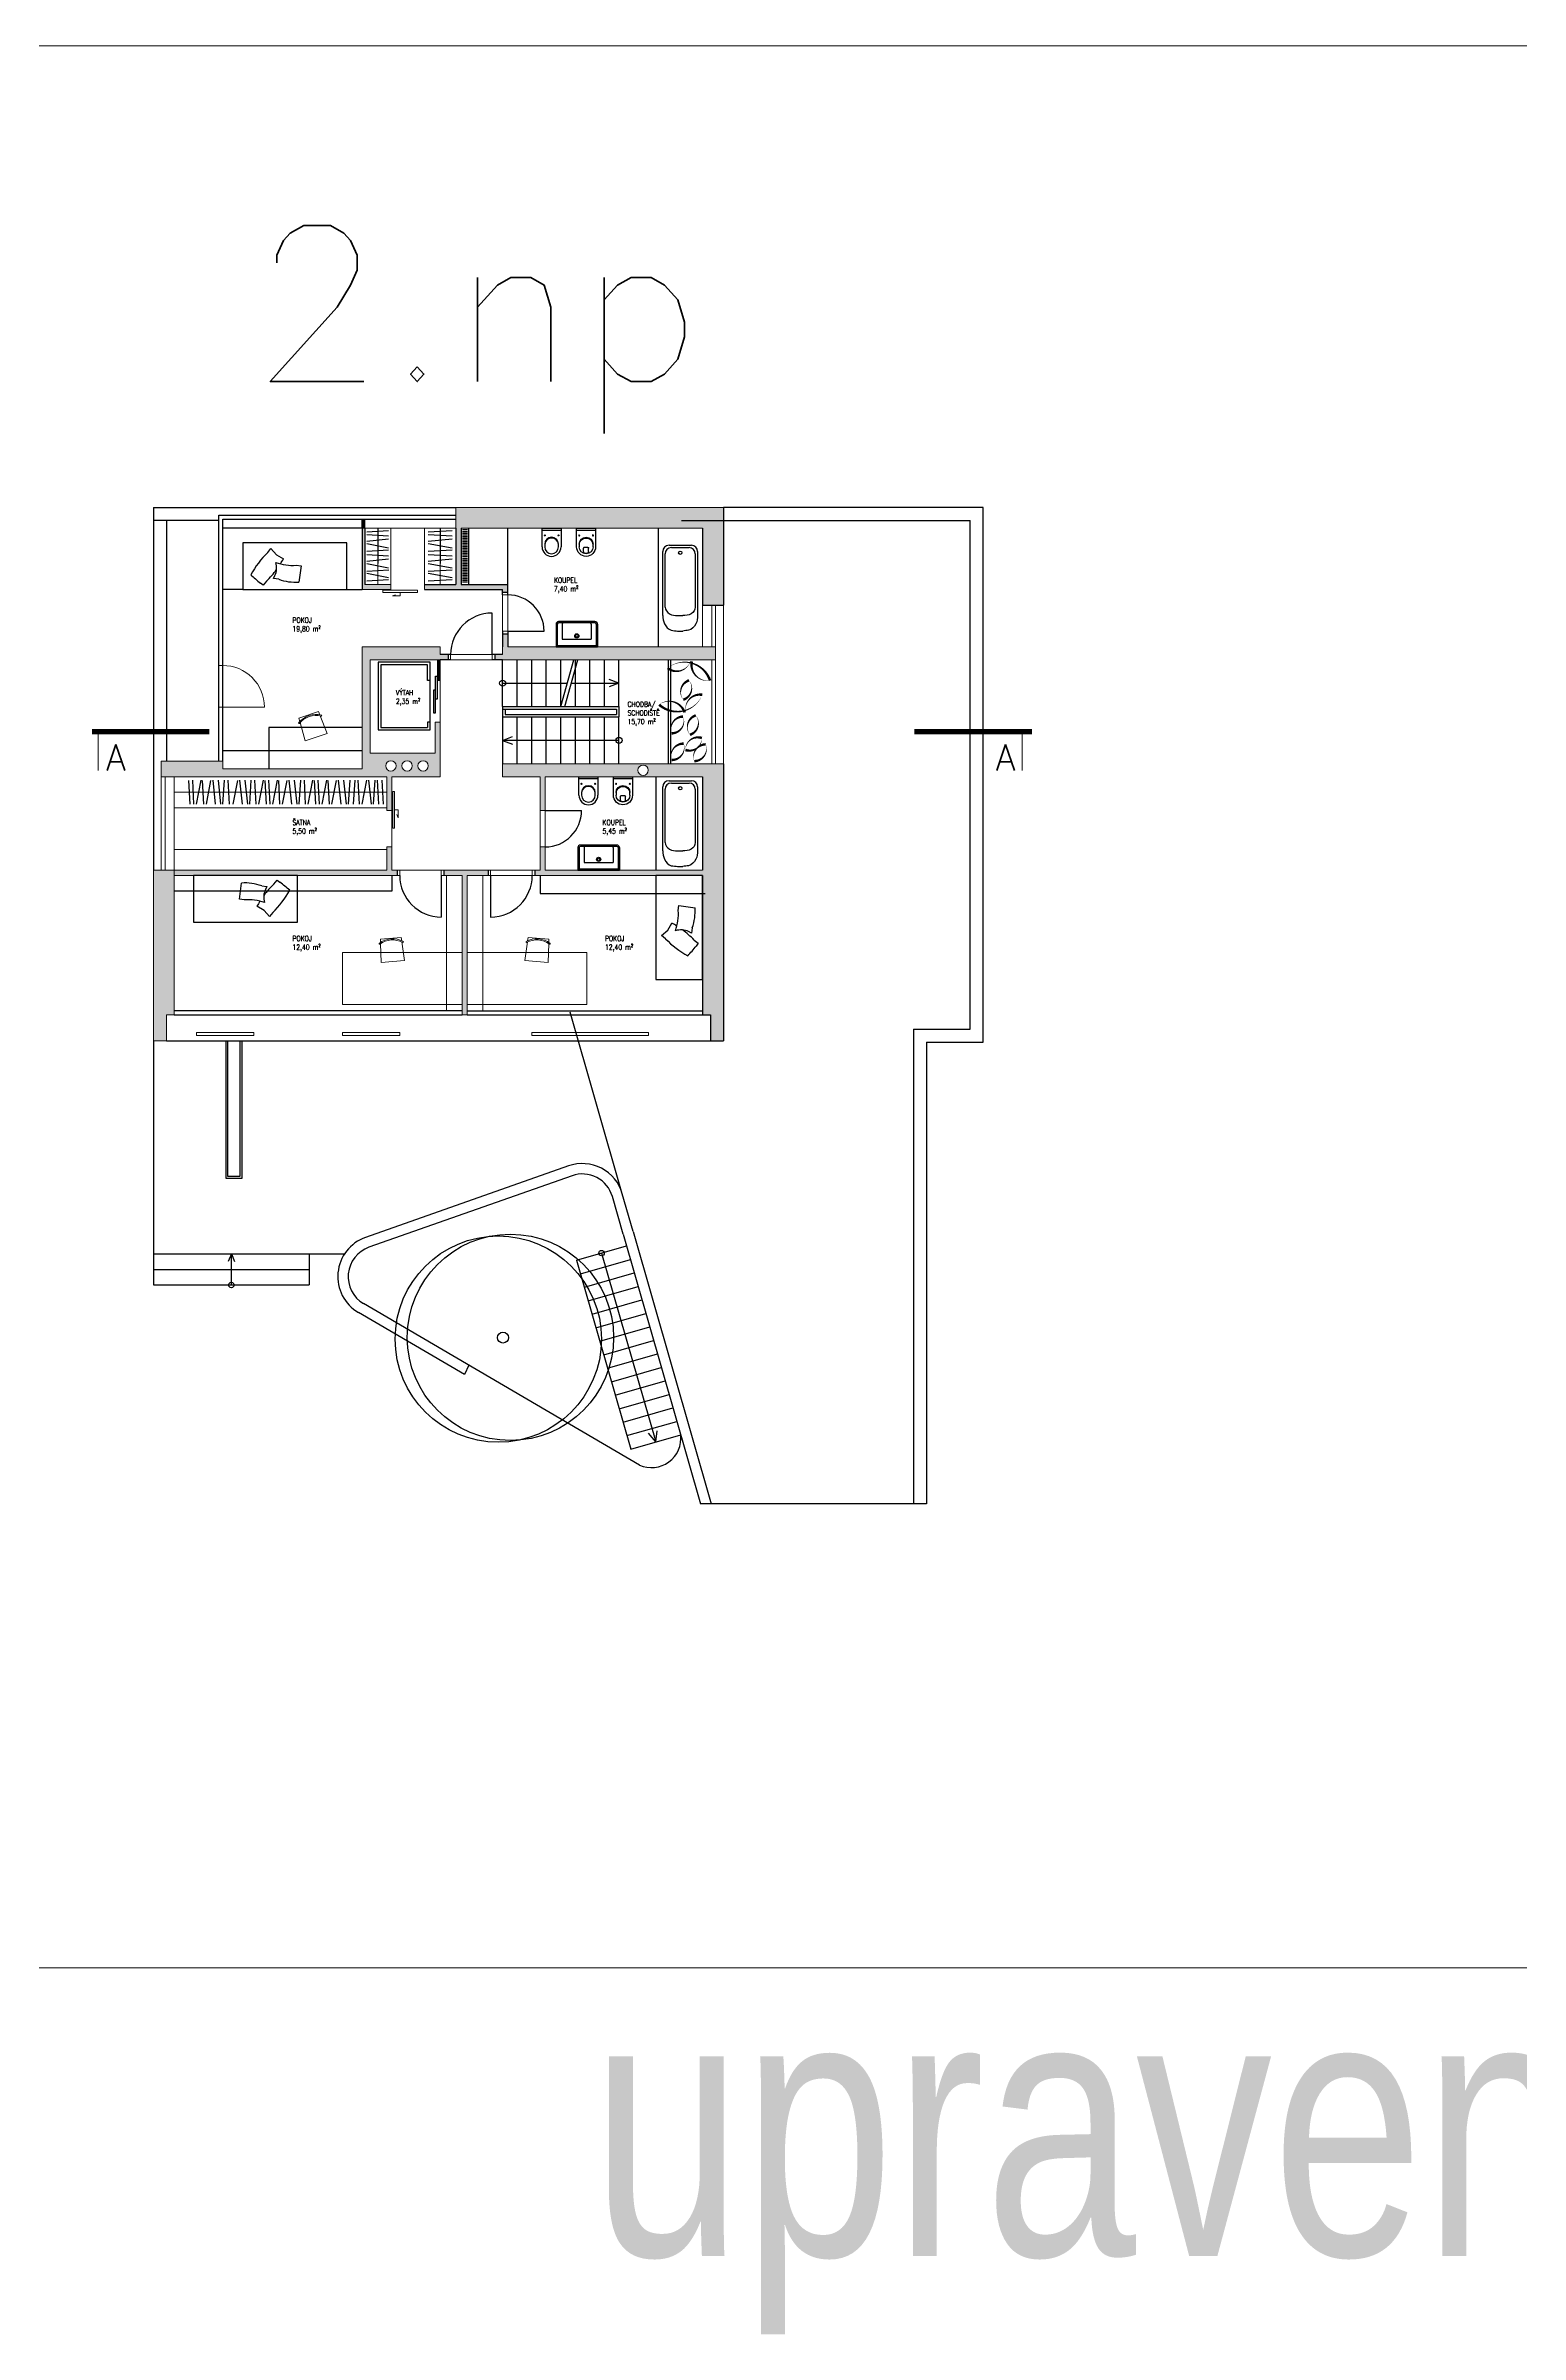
# Model space of a CAD drawing. Header units: metres. Extents: x -442 to 316, y -503 to 125.
# Drawn here: x 36.2 to 64.58, y -98.65 to -54.62 of the extents above; entities that cross this region are included whole.
import ezdxf

# ---------------------------------------------------------------- set-up
doc = ezdxf.new("R2010")
doc.units = ezdxf.units.M
doc.linetypes.add('ČÁRKOVANÁ', pattern=[19.05, 12.7, -6.35])
doc.layers.add('FLOATING-WINDOWS', color=2, linetype='Continuous', plot=False)
for name, color, linetype in [('nove zdivo akce', 3, 'Continuous'), ('PEN50', 7, 'Continuous'), ('popis', 6, 'Continuous'), ('SRAFA', 251, 'Continuous'), ('SRAFY', 3, 'Continuous'), ('stávající stromy', 86, 'Continuous'), ('zariz.predmety', 203, 'Continuous'), ('ZARIZOVAKY', 251, 'Continuous'), ('ZDIVO', 1, 'Continuous')]:
    doc.layers.add(name, color=color, linetype=linetype)
doc.layers.add('Standard', color=7, linetype='Continuous', lineweight=25)
doc.styles.add('ARIAL-CE', font='arial.ttf', dxfattribs={"width": 0.75})
doc.styles.add('ROMANS', font='romans.shx', dxfattribs={"width": 0.7})

# ---------------------------------------------------------------- blocks, each defined once
blk = doc.blocks.new('WC 540 Starck 3')
at = {"linetype": 'ByBlock'}
for p, q in [((80.568, 94.265), (80.637, 94.265)), ((80.657, 94.188), (80.657, 94.245)), ((81.017, 94.399), (80.66, 94.399)), ((80.66, 94.349), (80.713, 94.349)), ((80.982, 94.034), (80.982, 94.399)), ((81.017, 94.034), (81.017, 94.399)), ((80.568, 94.168), (80.637, 94.168)), ((80.713, 94.084), (80.66, 94.084)), ((80.66, 94.034), (81.017, 94.034))]:
    blk.add_line(p, q, dxfattribs=at)
for centre in [(80.88, 94.348), (80.88, 94.084)]:
    blk.add_circle(centre, 0.0102, dxfattribs=at)
for centre, radius, start, end in [((80.66, 94.216), 0.183, 90, 270), ((80.66, 94.216), 0.133, 90, 270), ((80.621, 94.216), 0.09, 165.9057, 194.0943), ((80.568, 94.23), 0.035, 90, 165.9057), ((80.637, 94.245), 0.02, 360, 90), ((80.713, 94.216), 0.133, 270, 90), ((80.697, 94.216), 0.133, 276.5328, 83.4672), ((80.568, 94.203), 0.035, 194.0943, 270), ((80.637, 94.188), 0.02, 270, 0)]:
    blk.add_arc(centre, radius, start, end, dxfattribs=at)
blk = doc.blocks.new('zidle450-p')
at = {"lineweight": 0}
for p, q in [((0.096, 0.228), (0.087, 0.233)), ((0.096, -0.228), (0.087, -0.233))]:
    blk.add_line(p, q, dxfattribs=at)
for points in [[(0.064, 0.204), (0, 0.2), (0, -0.2), (0.064, -0.204)], [(0.088, -0.205), (0.45, -0.225), (0.45, 0.225), (0.088, 0.205)]]:
    blk.add_lwpolyline(points, dxfattribs=at)
for centre, radius, start, end in [((0.45, 0), 0.436, 147.9324, 212.0676), ((0.45, 0), 0.416, 147.9482, 212.0518), ((0.085, 0.229), 0.005, 57.2679, 147.9324), ((0.093, 0.223), 0.005, 327.9482, 57.2679), ((0.085, -0.229), 0.005, 212.0676, 302.7321), ((0.093, -0.223), 0.005, 302.7321, 32.0518)]:
    blk.add_arc(centre, radius, start, end, dxfattribs=at)

msp = doc.modelspace()

# ---------------------------------------------------------------- hatches: boundary and pattern name
at = {"layer": 'SRAFA', "linetype": 'Continuous', "lineweight": 0}
for points in [[(42.344414, -63.729794), (42.294414, -63.729794), (42.294414, -63.904794), (42.344414, -63.904794)], [(44.094414, -63.504794), (44.094414, -63.904794), (44.094414, -64.98478), (43.494414, -64.98478), (43.494414, -65.08478), (44.994414, -65.08478), (44.994414, -65.134794), (45.094414, -65.134794), (45.094414, -64.98478), (44.194414, -64.98478), (44.194414, -63.904794), (48.844414, -63.904794), (48.844414, -65.384794), (49.244414, -65.384794), (49.244414, -63.504794), (46.134414, -63.504794)], [(42.844414, -64.98478), (42.344414, -64.98478), (42.344414, -63.904794), (42.294414, -63.904794), (42.294414, -65.08478), (42.844414, -65.08478)], [(44.994414, -65.934794), (44.994414, -66.184794), (44.994414, -66.334794), (44.844414, -66.334794), (44.844414, -66.434794), (44.994414, -66.434794), (49.094414, -66.434794), (49.094414, -66.184794), (47.944414, -66.184794), (45.094414, -66.184794), (45.094414, -65.934794)], [(43.744414, -66.834794), (43.794414, -66.834794), (43.794414, -66.434794), (43.744414, -66.434794)], [(42.964414, -70.584794), (42.964414, -70.484794), (42.864414, -70.484794), (42.864414, -70.034794), (42.764414, -70.034794), (42.764414, -70.484794), (38.674414, -70.484794), (38.674414, -70.584794)], [(44.314414, -70.584794), (44.714414, -70.584794), (44.714414, -70.484794), (43.864414, -70.484794), (43.864414, -70.584794), (44.214414, -70.584794), (44.214414, -73.064794), (44.214414, -73.264794), (44.314414, -73.264794), (44.314414, -73.064794)]]:
    msp.add_hatch(color=256, dxfattribs=at).paths.add_polyline_path(points)
at = {"layer": 'SRAFA', "linetype": 'Continuous', "lineweight": 0, "ltscale": 20}
h = msp.add_hatch(color=256, dxfattribs=at)
h.paths.add_polyline_path([(42.764414, -68.684794), (42.764414, -69.334794), (42.864414, -69.334794), (42.864414, -68.684794), (43.794414, -68.684794), (43.794414, -67.634794), (43.694414, -67.634794), (43.694414, -68.234794), (42.444414, -68.234794), (42.444414, -66.434794), (43.794414, -66.434794), (43.944414, -66.434794), (43.944414, -66.334794), (43.794414, -66.334794), (43.794414, -66.184794), (42.294414, -66.184794), (42.294414, -68.534794), (39.610433, -68.534743), (39.610384, -68.384743), (38.424414, -68.384794), (38.424414, -68.684794), (38.674414, -68.684794)])
h.paths.add_polyline_path([(42.746047, -68.476269, -1), (42.946047, -68.476269, -1)], flags=16)
h.paths.add_polyline_path([(43.055058, -68.476269, -1), (43.255058, -68.476269, -1)], flags=16)
h.paths.add_polyline_path([(43.363116, -68.476269, -1), (43.563116, -68.476269, -1)], flags=16)
at = {"layer": 'SRAFA', "linetype": 'Continuous', "lineweight": 0}
h = msp.add_hatch(color=256, dxfattribs=at)
h.paths.add_polyline_path([(44.994414, -68.434794), (44.994414, -68.684794), (45.714414, -68.684794), (45.714414, -69.334794), (45.814414, -69.334794), (45.814414, -68.684794), (48.844414, -68.684794), (48.844414, -70.484794), (45.814414, -70.484794), (45.814414, -70.034794), (45.714414, -70.034794), (45.714414, -70.484794), (45.614414, -70.484794), (45.614414, -70.584794), (48.844414, -70.584794), (48.844414, -72.584794), (48.844414, -73.264794), (48.994414, -73.264794), (48.994414, -73.764794), (49.244414, -73.764794), (49.244414, -68.434794)])
h.paths.add_polyline_path([(47.797933, -68.559794, -1), (47.597933, -68.559794, -1)], flags=16)
at = {"layer": 'SRAFA', "linetype": 'Continuous', "lineweight": 0, "ltscale": 20}
msp.add_hatch(color=256, dxfattribs=at).paths.add_polyline_path([(38.674414, -70.584794), (38.674414, -70.484794), (38.274414, -70.484794), (38.274414, -73.764794), (38.524414, -73.764794), (38.524414, -73.264794), (38.674414, -73.264794)])

# ---------------------------------------------------------------- linework, layer by layer
at = {"linetype": 'ByBlock'}
for p, q in [((45.754414, -64.262294), (45.754414, -63.904794)), ((45.754414, -63.904794), (46.119414, -63.904794)), ((45.754414, -63.939794), (46.119414, -63.939794)), ((45.804414, -64.209677), (45.804414, -64.262294)), ((46.069414, -64.262294), (46.069414, -64.209677)), ((46.119414, -63.904794), (46.119414, -64.262294)), ((46.463904, -69.042294), (46.463904, -68.684794)), ((46.463904, -68.684794), (46.828904, -68.684794)), ((46.828904, -68.684794), (46.828904, -69.042294)), ((46.463904, -68.719794), (46.828904, -68.719794)), ((46.513904, -68.989677), (46.513904, -69.042294)), ((46.778904, -69.042294), (46.778904, -68.989677))]:
    msp.add_line(p, q, dxfattribs=at)
for centre in [(45.804981, -64.04193), (46.068848, -64.04193), (46.514471, -68.82193), (46.778338, -68.82193)]:
    msp.add_circle(centre, 0.010191, dxfattribs=at)
for centre, radius, start, end in [((45.936914, -64.262294), 0.1825, 180, 0), ((45.936914, -64.209677), 0.1325, 0, 180), ((45.936914, -64.224851), 0.133366, 6.5328162, 173.4671838), ((45.936914, -64.262294), 0.1325, 180, 0), ((46.646404, -69.042294), 0.1825, 180, 0), ((46.646404, -68.989677), 0.1325, 0, 180), ((46.646404, -69.004851), 0.133366, 6.5328162, 173.4671838), ((46.646404, -69.042294), 0.1325, 180, 0)]:
    msp.add_arc(centre, radius, start, end, dxfattribs=at)
at = {"layer": 'FLOATING-WINDOWS', "linetype": 'Continuous', "lineweight": 0}
msp.add_lwpolyline([(-36.830295, -54.619624), (92.34374, -54.619624), (92.34374, -91.605521), (-36.830295, -91.605521)], close=True, dxfattribs=at)
at = {"layer": 'FLOATING-WINDOWS', "linetype": 'Continuous', "lineweight": 0, "flags": 128}
for points in [[(42.294414, -63.904794), (42.294414, -63.904794), (40.4944, -63.904929), (39.608897, -63.904995), (39.610433, -68.534743), (42.294414, -68.534794), (42.294414, -66.184794), (43.794414, -66.184794), (43.794414, -66.334794), (44.994414, -66.334794), (44.994414, -65.08478), (43.494414, -65.08478), (43.494414, -64.98478), (44.094414, -64.98478), (44.094414, -63.904794), (42.294414, -63.904794)], [(44.194414, -63.904794), (44.194414, -64.98478), (45.094414, -64.98478), (45.094414, -66.184794), (48.844414, -66.184794), (48.844414, -63.904794)], [(42.444414, -66.434794), (42.444414, -68.234794), (43.694414, -68.234794), (43.694414, -67.634794), (43.794414, -67.634794), (43.794414, -66.434794)], [(43.794414, -66.434794), (49.019414, -66.434794), (49.019414, -68.434794), (44.994414, -68.434794), (44.994414, -68.684794), (45.714414, -68.684794), (45.714414, -70.484794), (42.864414, -70.484794), (42.864414, -68.684794), (43.794414, -68.684794)], [(45.814414, -68.684794), (45.814414, -69.334794), (45.814414, -70.034794), (45.814414, -70.484794), (48.844414, -70.484794), (48.844414, -68.684794)], [(48.844414, -70.584794), (48.844414, -72.584794), (48.844414, -73.189794), (47.07625, -73.189794), (44.614414, -73.189794), (44.314414, -73.189794), (44.314414, -72.696131), (44.314414, -70.584794)]]:
    msp.add_lwpolyline(points, close=True, dxfattribs=at)
at = {"layer": 'nove zdivo akce', "linetype": 'Continuous'}
for p, q in [((38.274414, -63.504794), (44.094414, -63.504794)), ((38.274414, -63.504794), (38.274414, -63.754794)), ((38.274414, -63.754794), (38.274414, -70.484794)), ((39.533895, -63.754794), (38.274414, -63.754794)), ((38.524414, -63.754794), (38.524414, -68.384794)), ((39.533839, -63.654794), (44.094414, -63.654794)), ((39.534915, -68.384746), (39.533839, -63.654794)), ((39.608856, -63.729794), (42.294414, -63.729794)), ((39.609915, -68.384743), (39.608856, -63.729794)), ((42.344414, -63.729794), (44.094414, -63.729794)), ((42.294414, -63.904794), (39.608896, -63.904995)), ((44.994414, -65.134794), (45.094414, -65.134794)), ((44.794414, -66.334794), (44.794414, -65.534794)), ((44.994414, -65.934794), (45.094414, -65.934794)), ((45.094414, -65.884794), (45.794414, -65.884794)), ((42.602153, -66.481647), (42.602153, -67.784794)), ((43.602153, -66.481647), (42.602153, -66.481647)), ((43.602153, -67.784794), (43.602153, -66.481647)), ((43.944414, -66.334794), (43.944414, -66.434794)), ((44.844414, -66.334794), (44.844414, -66.434794)), ((44.994414, -67.334794), (44.994414, -66.434794)), ((45.274414, -67.334794), (45.274414, -66.434794)), ((45.554414, -67.334794), (45.554414, -66.434794)), ((45.834414, -67.334794), (45.834414, -66.434794)), ((46.114414, -67.334794), (46.114414, -66.434794)), ((46.114414, -67.334794), (46.363574, -66.434794)), ((46.192235, -67.334794), (46.441395, -66.434794)), ((46.394414, -67.334794), (46.394414, -66.434794)), ((46.674414, -67.334794), (46.674414, -66.434794)), ((46.674414, -67.334794), (46.674414, -66.434794)), ((46.954414, -67.334794), (46.954414, -66.434794)), ((46.954414, -67.334794), (46.954414, -66.434794)), ((47.234414, -67.334794), (47.234414, -66.434794)), ((47.234414, -67.334794), (47.234414, -66.434794)), ((48.184414, -68.434794), (48.184414, -66.434794)), ((48.234414, -68.434794), (48.234414, -66.434794)), ((42.652153, -66.531647), (42.652153, -67.734794)), ((43.552153, -66.531647), (42.652153, -66.531647)), ((43.552153, -66.834794), (43.552153, -66.531647)), ((43.602153, -66.834794), (43.552153, -66.834794)), ((44.994414, -66.884794), (46.238994, -66.884794)), ((46.316815, -66.884794), (47.234414, -66.884794)), ((47.234414, -66.884794), (47.04298, -66.813512)), ((47.234414, -66.884794), (47.04298, -66.956076)), ((44.994414, -67.334794), (47.234414, -67.334794)), ((44.994414, -67.334794), (44.994414, -67.534794)), ((47.234414, -67.334794), (47.234414, -67.534794)), ((42.602153, -67.784794), (43.602153, -67.784794)), ((42.652153, -67.734794), (43.552153, -67.734794)), ((43.602153, -67.634794), (43.552153, -67.634794)), ((43.552153, -67.634794), (43.552153, -67.734794)), ((44.994414, -67.384794), (47.184414, -67.384794)), ((44.994414, -67.534794), (47.234414, -67.534794)), ((44.994414, -67.534794), (44.994414, -68.434794)), ((45.044414, -67.384794), (45.044414, -67.484794)), ((45.044414, -67.484794), (47.184414, -67.484794)), ((45.274414, -68.434794), (45.274414, -67.534794)), ((45.554414, -68.434794), (45.554414, -67.534794)), ((45.834414, -68.434794), (45.834414, -67.534794)), ((46.114414, -68.434794), (46.114414, -67.534794)), ((46.394414, -68.434794), (46.394414, -67.534794)), ((46.674414, -68.434794), (46.674414, -67.534794)), ((46.674414, -68.434794), (46.674414, -67.534794)), ((46.954414, -68.434794), (46.954414, -67.534794)), ((46.954414, -68.434794), (46.954414, -67.534794)), ((47.184414, -67.384794), (47.184414, -67.484794)), ((47.234414, -68.434794), (47.234414, -67.534794)), ((47.234414, -68.434794), (47.234414, -67.534794)), ((44.994414, -67.984794), (45.185848, -67.913512)), ((47.234414, -67.984794), (44.994414, -67.984794)), ((44.994414, -67.984794), (45.185848, -68.056076)), ((45.814414, -69.334794), (46.514414, -69.334794)), ((42.964414, -70.484794), (42.964414, -70.584794)), ((43.814414, -70.584794), (43.814414, -71.384794)), ((43.864414, -70.484794), (43.864414, -70.584794)), ((44.714414, -70.484794), (44.714414, -70.584794)), ((44.764414, -70.584794), (44.764414, -71.384794)), ((45.614414, -70.484794), (45.614414, -70.584794)), ((44.214414, -73.189794), (38.674414, -73.189794)), ((38.674414, -73.264794), (44.214414, -73.264794)), ((44.314414, -73.189794), (48.844414, -73.189794)), ((44.314414, -73.264794), (48.844414, -73.264794)), ((38.524414, -73.764794), (48.994414, -73.764794))]:
    msp.add_line(p, q, dxfattribs=at)
for points in [[(43.73252, -67.192121), (43.705196, -67.192121), (43.705196, -66.746832), (43.73252, -66.746832)], [(43.696952, -67.46026), (43.669628, -67.46026), (43.669628, -67.01497), (43.696952, -67.01497)]]:
    msp.add_lwpolyline(points, close=True, dxfattribs=at)
for centre in [(44.994414, -66.884794), (47.234414, -67.984794)]:
    msp.add_circle(centre, 0.058597, dxfattribs=at)
for centre, radius, start, end in [((44.794414, -66.334794), 0.8, 90, 180), ((45.094414, -65.884794), 0.7, 0, 90), ((45.814414, -69.334794), 0.7, 270, 360), ((43.814414, -70.584794), 0.8, 180, 270), ((44.764414, -70.584794), 0.8, 270, 360)]:
    msp.add_arc(centre, radius, start, end, dxfattribs=at)
at = {"layer": 'PEN50'}
for p, q in [((45.094414, -64.98478), (45.094414, -63.904794)), ((46.022189, -65.749794), (46.022189, -66.184794)), ((46.047189, -65.749794), (46.047189, -66.159794)), ((46.772189, -65.699794), (46.072189, -65.699794)), ((46.772189, -65.724794), (46.072189, -65.724794)), ((46.142189, -65.749794), (46.142189, -66.034794)), ((46.142189, -66.034794), (46.702189, -66.034794)), ((46.702189, -65.749794), (46.702189, -66.034794)), ((46.797189, -65.749794), (46.797189, -66.159794)), ((46.822189, -65.749794), (46.822189, -66.184794)), ((46.022189, -66.159794), (46.822189, -66.159794)), ((46.022189, -66.184794), (46.822189, -66.184794)), ((47.192529, -69.999794), (46.492529, -69.999794)), ((46.442529, -70.049794), (46.442529, -70.484794)), ((46.467529, -70.049794), (46.467529, -70.459794)), ((47.192529, -70.024794), (46.492529, -70.024794)), ((46.562529, -70.049794), (46.562529, -70.334794)), ((46.562529, -70.334794), (47.122529, -70.334794)), ((47.122529, -70.049794), (47.122529, -70.334794)), ((47.217529, -70.049794), (47.217529, -70.459794)), ((47.242529, -70.049794), (47.242529, -70.484794)), ((46.442529, -70.459794), (47.242529, -70.459794)), ((46.442529, -70.484794), (47.242529, -70.484794))]:
    msp.add_line(p, q, dxfattribs=at)
for centre, radius in [((46.422189, -65.974794), 0.04), ((46.422189, -65.974794), 0.025), ((46.842529, -70.274794), 0.04), ((46.842529, -70.274794), 0.025)]:
    msp.add_circle(centre, radius, dxfattribs=at)
for centre, radius, start, end in [((46.072189, -65.749794), 0.05, 90, 180), ((46.072189, -65.749794), 0.025, 90, 180), ((46.167189, -65.749794), 0.025, 90, 180), ((46.677189, -65.749794), 0.025, 0, 90), ((46.772189, -65.749794), 0.05, 0, 90), ((46.772189, -65.749794), 0.025, 0, 90), ((46.492529, -70.049794), 0.05, 90, 180), ((47.192529, -70.049794), 0.05, 0, 90), ((46.492529, -70.049794), 0.025, 90, 180), ((46.587529, -70.049794), 0.025, 90, 180), ((47.097529, -70.049794), 0.025, 0, 90), ((47.192529, -70.049794), 0.025, 0, 90)]:
    msp.add_arc(centre, radius, start, end, dxfattribs=at)
at = {"layer": 'SRAFA', "linetype": 'Continuous', "lineweight": 0}
for p, q in [((42.844414, -63.904794), (42.844414, -64.98478)), ((43.494414, -63.904794), (43.494414, -64.98478)), ((42.590378, -64.58478), (42.590378, -64.98478)), ((43.794414, -64.58478), (43.794414, -64.98478)), ((43.023426, -65.137415), (43.023426, -65.204262)), ((42.874814, -65.204262), (42.931832, -65.186322)), ((43.023426, -65.204262), (42.874814, -65.204262)), ((42.764414, -68.984794), (38.674414, -68.984794)), ((38.674414, -69.284794), (42.764414, -69.284794)), ((42.915745, -69.322628), (42.983799, -69.322628)), ((42.983799, -69.476934), (42.961371, -69.411814)), ((42.983799, -69.322628), (42.983799, -69.476934)), ((38.674414, -70.084794), (42.764414, -70.084794)), ((43.914414, -70.584794), (43.914414, -73.189794)), ((44.614414, -70.584794), (44.614414, -73.189794)), ((41.914414, -72.064794), (44.214414, -72.064794)), ((41.914414, -73.064794), (41.914414, -72.064794)), ((46.614414, -72.064794), (44.314414, -72.064794)), ((46.614414, -73.064794), (46.614414, -72.064794)), ((44.214414, -73.064794), (41.914414, -73.064794)), ((44.314414, -73.064794), (46.614414, -73.064794))]:
    msp.add_line(p, q, dxfattribs=at)
at = {"layer": 'SRAFA', "linetype": 'Continuous'}
for p, q in [((44.320521, -63.937154), (44.220521, -63.937154)), ((44.320521, -63.969633), (44.220521, -63.969633)), ((44.320521, -64.002112), (44.220521, -64.002112)), ((44.320521, -64.034591), (44.220521, -64.034591)), ((44.320521, -64.067069), (44.220521, -64.067069)), ((44.320521, -64.099548), (44.220521, -64.099548)), ((44.320521, -64.132027), (44.220521, -64.132027)), ((44.320521, -64.164506), (44.220521, -64.164506)), ((44.320521, -64.196984), (44.220521, -64.196984)), ((44.320521, -64.229463), (44.220521, -64.229463)), ((44.320521, -64.261942), (44.220521, -64.261942)), ((44.344414, -64.98478), (44.344414, -63.904794)), ((44.320521, -64.294421), (44.220521, -64.294421)), ((44.320521, -64.326899), (44.220521, -64.326899)), ((44.320521, -64.359378), (44.220521, -64.359378)), ((44.320521, -64.391857), (44.220521, -64.391857)), ((44.320521, -64.424336), (44.220521, -64.424336)), ((44.320521, -64.456815), (44.220521, -64.456815)), ((44.320521, -64.489293), (44.220521, -64.489293)), ((44.320521, -64.521772), (44.220521, -64.521772)), ((44.320521, -64.554251), (44.220521, -64.554251)), ((44.320521, -64.58673), (44.220521, -64.58673)), ((44.320521, -64.619208), (44.220521, -64.619208)), ((44.320521, -64.651687), (44.220521, -64.651687)), ((44.320521, -64.684166), (44.220521, -64.684166)), ((44.320521, -64.716645), (44.220521, -64.716645)), ((44.320521, -64.749123), (44.220521, -64.749123)), ((44.320521, -64.781602), (44.220521, -64.781602)), ((44.320521, -64.814081), (44.220521, -64.814081)), ((44.320521, -64.84656), (44.220521, -64.84656)), ((44.320521, -64.879039), (44.220521, -64.879039)), ((44.320521, -64.911517), (44.220521, -64.911517)), ((44.320521, -64.943996), (44.220521, -64.943996))]:
    msp.add_line(p, q, dxfattribs=at)
at = {"layer": 'SRAFA', "linetype": 'Continuous', "lineweight": 0}
for points in [[(42.692279, -65.137415), (43.354574, -65.137415), (43.354574, -65.097577), (42.692279, -65.097577)], [(42.880137, -68.969943), (42.915745, -68.969943), (42.915745, -69.675312), (42.880137, -69.675312)]]:
    msp.add_lwpolyline(points, close=True, dxfattribs=at)
at = {"layer": 'SRAFY', "linetype": 'Continuous', "lineweight": 0}
for p, q in [((42.344414, -63.904794), (44.094414, -63.904794)), ((48.844414, -65.384794), (48.844414, -66.184794)), ((49.019414, -65.384794), (49.019414, -66.184794)), ((49.094414, -65.384794), (49.094414, -66.184794)), ((49.244414, -65.384794), (49.244414, -68.434794)), ((49.019414, -66.434794), (49.019414, -68.434794)), ((49.094414, -66.434794), (49.094414, -68.434794)), ((39.534405, -66.544119), (39.609405, -66.544119)), ((39.534405, -67.344119), (40.409587, -67.344119)), ((38.424414, -68.684794), (38.424414, -70.484794)), ((38.499414, -68.684794), (38.499414, -70.484794)), ((38.674414, -68.684794), (38.674414, -70.484794)), ((38.674414, -70.484794), (38.674414, -70.584794))]:
    msp.add_line(p, q, dxfattribs=at)
at = {"layer": 'SRAFY', "color": 252, "linetype": 'Continuous', "lineweight": 0}
for points in [[(39.103629, -73.664794), (40.203629, -73.664794), (40.203629, -73.608342), (39.103629, -73.608342)], [(41.915808, -73.664794), (43.015808, -73.664794), (43.015808, -73.608342), (41.915808, -73.608342)], [(45.554598, -73.664794), (47.804598, -73.664794), (47.804598, -73.608342), (45.554598, -73.608342)]]:
    msp.add_lwpolyline(points, close=True, dxfattribs=at)
at = {"layer": 'SRAFY', "linetype": 'Continuous', "lineweight": 0}
msp.add_arc((39.609587, -67.344119), 0.8, 0, 90.013035, dxfattribs=at)
at = {"layer": 'Standard', "color": 7, "linetype": 'ByBlock'}
for p, q in [((48.434383, -63.754794), (53.994414, -63.755499)), ((54.244414, -63.50553), (49.244414, -63.504794)), ((53.994414, -73.539794), (53.994414, -63.755499)), ((54.244414, -73.789794), (54.244414, -63.50553)), ((54.244414, -71.534794), (54.244414, -65.234794)), ((54.244414, -71.664794), (54.244414, -71.534794)), ((47.298776, -76.708443), (46.296426, -73.214794)), ((38.274414, -73.764794), (38.274414, -77.864794)), ((52.904414, -73.539794), (52.904414, -82.679256)), ((52.904414, -73.539794), (53.994414, -73.539794)), ((53.154414, -73.789794), (53.154414, -82.679256)), ((53.154414, -73.789794), (54.244414, -73.789794)), ((46.26411, -76.174445), (42.356221, -77.550356)), ((46.33053, -76.363094), (42.422641, -77.739004)), ((46.33053, -76.363094), (42.422641, -77.739004)), ((47.314498, -77.488455), (47.106532, -76.763599)), ((47.506742, -77.433299), (47.298776, -76.708443)), ((47.314498, -77.488455), (48.802996, -82.679256)), ((47.506749, -77.433326), (49.011056, -82.679256)), ((38.274414, -77.864794), (41.953874, -77.864794)), ((38.274414, -77.864794), (38.274414, -78.464794)), ((39.774414, -77.864794), (39.714053, -78.013553)), ((39.774414, -78.464794), (39.774414, -77.864794)), ((39.774414, -77.864794), (39.834776, -78.013553)), ((41.274414, -77.864794), (41.274414, -78.464794)), ((46.419058, -77.990274), (47.379402, -77.714794)), ((46.899229, -77.852531), (47.941508, -81.485997)), ((38.274414, -78.164794), (41.274414, -78.164794)), ((46.419058, -77.990274), (47.461336, -81.623737)), ((46.493507, -78.249807), (47.45385, -77.974327)), ((46.567955, -78.50934), (47.528299, -78.23386)), ((38.274414, -78.464794), (41.274414, -78.464794)), ((47.629628, -81.929516), (42.318942, -78.822845)), ((46.642403, -78.768873), (47.602747, -78.493393)), ((46.716852, -79.028406), (47.677195, -78.752926)), ((44.258002, -80.188873), (42.217955, -78.995477)), ((46.7913, -79.287939), (47.751644, -79.012459)), ((46.865749, -79.547472), (47.826092, -79.271993)), ((46.940197, -79.807005), (47.900541, -79.531526)), ((44.346131, -80.00872), (44.258245, -80.188375)), ((47.014646, -80.066538), (47.974989, -79.791059)), ((47.089094, -80.326071), (48.049438, -80.050592)), ((47.163542, -80.585605), (48.123886, -80.310125)), ((47.237991, -80.845138), (48.198334, -80.569658)), ((47.312439, -81.104671), (48.272783, -80.829191)), ((47.386888, -81.364204), (48.347231, -81.088724)), ((47.461336, -81.623737), (48.42168, -81.348257)), ((47.941508, -81.485997), (47.802268, -81.319271)), ((47.941508, -81.485997), (47.971195, -81.270814)), ((53.154414, -82.679256), (48.802996, -82.679256))]:
    msp.add_line(p, q, dxfattribs=at)
at = {"layer": 'Standard', "linetype": 'ByBlock'}
for p, q in [((47.994414, -66.184794), (47.994414, -63.904794)), ((48.19814, -64.231296), (48.62814, -64.231296)), ((48.24314, -64.276296), (48.58314, -64.276296)), ((48.07814, -65.581295), (48.07814, -64.351296)), ((48.12314, -65.421296), (48.12314, -64.396296)), ((48.70314, -64.396296), (48.70314, -65.421296)), ((48.74814, -64.351296), (48.74814, -65.581295)), ((48.36314, -65.581295), (48.46314, -65.581295)), ((48.36314, -65.881296), (48.46314, -65.881296)), ((47.944414, -68.684794), (47.944414, -70.484794)), ((48.07814, -70.111156), (48.07814, -68.881157)), ((48.12314, -69.951157), (48.12314, -68.926157)), ((48.19814, -68.761157), (48.62814, -68.761157)), ((48.24314, -68.806157), (48.58314, -68.806157)), ((48.70314, -68.926157), (48.70314, -69.951157)), ((48.74814, -68.881157), (48.74814, -70.111156)), ((48.36314, -70.111156), (48.46314, -70.111156)), ((48.36314, -70.411157), (48.46314, -70.411157))]:
    msp.add_line(p, q, dxfattribs=at)
at = {"layer": 'Standard', "color": 7, "linetype": 'ByBlock'}
for points in [[(39.974414, -73.764794), (39.974414, -76.414794), (39.674414, -76.414794), (39.674414, -73.764794)], [(39.939414, -73.764794), (39.939414, -76.379794), (39.709414, -76.379794), (39.709414, -73.764794)]]:
    msp.add_lwpolyline(points, dxfattribs=at)
at = {"layer": 'Standard', "linetype": 'ByBlock'}
for centre in [(48.41314, -64.376296), (48.41314, -68.906157)]:
    msp.add_circle(centre, 0.032, dxfattribs=at)
at = {"layer": 'Standard', "color": 7, "linetype": 'ByBlock'}
for centre in [(46.899229, -77.852531), (39.774414, -78.464794)]:
    msp.add_circle(centre, 0.052275, dxfattribs=at)
at = {"layer": 'Standard', "linetype": 'ByBlock'}
for centre, start, end in [((48.19814, -64.351296), 90, 180), ((48.24314, -64.396296), 90, 180), ((48.58314, -64.396296), 0, 90), ((48.62814, -64.351296), 0, 90), ((48.19814, -68.881157), 90, 180), ((48.24314, -68.926157), 90, 180), ((48.58314, -68.926157), 0, 90), ((48.62814, -68.881157), 0, 90)]:
    msp.add_arc(centre, 0.12, start, end, dxfattribs=at)
at = {"layer": 'Standard', "color": 7, "linetype": 'ByBlock'}
for centre, radius, start, end in [((46.529792, -76.92904), 0.8, 16.0058142, 109.3964151), ((46.529792, -76.92904), 0.6, 16.0058142, 109.3964151), ((46.529792, -76.92904), 0.6, 16.0058142, 109.3964151), ((42.621902, -78.30495), 0.8, 109.3964151, 239.67301), ((42.621902, -78.30495), 0.6, 109.3964151, 239.67301), ((47.860954, -81.414458), 0.56462, 245.8138997, 6.7333461)]:
    msp.add_arc(centre, radius, start, end, dxfattribs=at)
at = {"layer": 'Standard', "linetype": 'ByBlock'}
for points, start_tangent, end_tangent in [([(48.07814, -65.581295), (48.109968, -65.742997), (48.24155, -65.866634), (48.36314, -65.881296)], (0.013941622, -0.999902811), (0.983820112, -0.179159112)), ([(48.12314, -65.421296), (48.20509, -65.550978), (48.36314, -65.581295)], (0.024992191, -0.999687646), (1, 0)), ([(48.70314, -65.421296), (48.621189, -65.550978), (48.46314, -65.581295)], (-0.024992191, -0.999687646), (-1, 0)), ([(48.74814, -65.581295), (48.716311, -65.742997), (48.574729, -65.866634), (48.46314, -65.881296)], (-0.013941622, -0.999902811), (-0.963516492, -0.267648969)), ([(48.12314, -69.951157), (48.20509, -70.08084), (48.36314, -70.111156)], (0.024992191, -0.999687646), (1, 0)), ([(48.70314, -69.951157), (48.621189, -70.08084), (48.46314, -70.111156)], (-0.024992191, -0.999687646), (-1, 0)), ([(48.07814, -70.111156), (48.109968, -70.272858), (48.24155, -70.396496), (48.36314, -70.411157)], (0.013941622, -0.999902811), (0.983820112, -0.179159112)), ([(48.74814, -70.111156), (48.716311, -70.272858), (48.574729, -70.396496), (48.46314, -70.411157)], (-0.013941622, -0.999902811), (-0.963516492, -0.267648969))]:
    msp.add_spline(points, degree=3, dxfattribs=dict(at, start_tangent=start_tangent, end_tangent=end_tangent))
at = {"layer": 'stávající stromy', "linetype": 'Continuous'}
for centre, radius in [((45.144806, -79.472798), 1.985167), ((44.911399, -79.506157), 1.985167), ((45.001964, -79.477168), 0.105953)]:
    msp.add_circle(centre, radius, dxfattribs=at)
at = {"layer": 'zariz.predmety', "color": 253, "linetype": 'Continuous', "ltscale": 0.001}
for points in [[(48.987816, -66.835096, 0, 0, -0.520567051), (48.987816, -66.835096, 0, 0.05, -0.520567051), (48.635361, -66.465336, 0, 0.05, -0.520567051), (48.604602, -66.472929, 0, 0.05, -0.520567051), (48.170873, -66.593038, 0, 0.05, -0.520567051), (48.987816, -66.835096, 0.05, 0.05, 0)], [(48.472252, -67.203469, 0, 0, -0.520567051), (48.472252, -67.203469, 0, 0.05, -0.520567051), (48.582701, -66.830496, 0, 0.05, -0.520567051), (48.472252, -67.203469, 0.05, 0.05, 0)], [(48.007582, -67.298223, 0, 0, -0.520567051), (48.007582, -67.298223, 0, 0.05, -0.520567051), (48.495944, -67.448054, 0, 0.05, -0.520567051), (48.519046, -67.426374, 0, 0.05, -0.520567051), (48.838418, -67.109279, 0, 0.05, -0.520567051), (48.007582, -67.298223, 0.05, 0.05, 0)], [(48.251071, -67.849657, 0, 0, -0.520567051), (48.251071, -67.849657, 0, 0.05, -0.520567051), (48.468322, -67.526997, 0, 0.05, -0.520567051), (48.251071, -67.849657, 0.05, 0.05, 0)], [(48.601401, -67.877434, 0, 0, -0.520567051), (48.601401, -67.877434, 0, 0.05, -0.520567051), (48.711851, -67.504461, 0, 0.05, -0.520567051), (48.601401, -67.877434, 0.05, 0.05, 0)], [(48.248324, -68.361891, 0, 0, -0.520567051), (48.248324, -68.361891, 0, 0.05, -0.520567051), (48.478269, -68.04815, 0, 0.05, -0.520567051), (48.248324, -68.361891, 0.05, 0.05, 0)], [(48.515011, -68.170213, 0, 0, -0.520567051), (48.515011, -68.170213, 0, 0.05, -0.520567051), (48.828485, -67.939904, 0, 0.05, -0.520567051), (48.515011, -68.170213, 0.05, 0.05, 0)], [(48.685123, -68.385059, 0, 0, -0.520567051), (48.685123, -68.385059, 0, 0.05, -0.520567051), (48.902374, -68.062399, 0, 0.05, -0.520567051), (48.685123, -68.385059, 0.05, 0.05, 0)]]:
    msp.add_lwpolyline(points, format="xyseb", close=True, dxfattribs=at)
at = {"layer": 'ZARIZOVAKY', "linetype": 'Continuous'}
for p, q in [((42.800273, -63.956242), (42.379013, -63.981159)), ((42.800273, -64.058226), (42.379209, -64.027798)), ((42.379209, -64.15214), (42.800273, -64.104339)), ((42.379935, -64.195348), (42.800821, -64.28298)), ((42.590378, -63.904794), (42.590378, -64.58478)), ((44.022962, -63.956242), (43.562766, -63.981159)), ((44.022962, -64.058226), (43.562962, -64.027798)), ((43.562962, -64.15214), (44.022962, -64.104339)), ((43.563688, -64.195348), (44.02351, -64.28298)), ((43.794414, -63.904794), (43.794414, -64.58478)), ((42.800999, -64.326981), (42.379739, -64.351897)), ((42.800999, -64.443247), (42.379935, -64.412819)), ((42.379935, -64.537161), (42.800999, -64.48936)), ((42.801725, -64.709107), (42.380465, -64.734023)), ((42.380661, -64.57945), (42.801547, -64.667082)), ((44.023688, -64.326981), (43.563492, -64.351897)), ((44.023688, -64.443247), (43.563688, -64.412819)), ((43.563688, -64.537161), (44.023688, -64.48936)), ((44.024414, -64.709107), (43.564218, -64.734023)), ((43.564414, -64.57945), (44.024236, -64.667082)), ((39.996496, -65.08478), (39.60969, -65.084739)), ((40.387246, -64.996652), (40.334167, -64.958568)), ((40.450839, -64.919038), (40.387246, -64.996652)), ((40.585793, -64.870436), (40.611966, -64.815436)), ((40.685175, -64.884269), (40.585793, -64.870436)), ((41.996496, -65.08478), (42.294414, -65.08478)), ((42.800999, -64.898273), (42.379739, -64.92319)), ((42.379935, -64.766641), (42.800821, -64.854273)), ((44.023688, -64.898273), (43.563492, -64.92319)), ((43.563688, -64.766641), (44.02351, -64.854273)), ((42.294414, -67.734794), (40.494414, -67.734794)), ((40.494414, -67.734794), (40.494414, -68.534794)), ((42.294414, -68.184794), (39.610415, -68.184552)), ((38.983662, -69.214794), (38.958745, -68.754598)), ((39.055045, -69.214068), (39.030128, -68.753872)), ((39.186677, -68.754068), (39.099045, -69.21389)), ((39.244211, -69.214794), (39.219295, -68.754598)), ((39.373868, -68.754794), (39.286236, -69.214616)), ((39.416157, -68.754068), (39.463958, -69.214068)), ((39.518015, -68.753342), (39.565816, -69.213342)), ((39.611929, -69.213342), (39.642357, -68.753342)), ((39.737651, -69.214068), (39.712734, -68.753872)), ((39.889853, -68.754794), (39.802221, -69.214616)), ((39.932142, -68.754068), (39.979943, -69.214068)), ((40.034, -68.753342), (40.081801, -69.213342)), ((40.127914, -69.213342), (40.158342, -68.753342)), ((40.253636, -69.214068), (40.228719, -68.753872)), ((40.385268, -68.754068), (40.297636, -69.21389)), ((40.449573, -69.214794), (40.424656, -68.754598)), ((40.520956, -69.214068), (40.496039, -68.753872)), ((40.652588, -68.754068), (40.564956, -69.21389)), ((40.710122, -69.214794), (40.685205, -68.754598)), ((40.839779, -68.754794), (40.752147, -69.214616)), ((40.882068, -68.754068), (40.929869, -69.214068)), ((40.983926, -68.753342), (41.031726, -69.213342)), ((41.07784, -69.213342), (41.108267, -68.753342)), ((41.203561, -69.214068), (41.178645, -68.753872)), ((41.335194, -68.754068), (41.247562, -69.21389)), ((41.399498, -69.214794), (41.374582, -68.754598)), ((41.470881, -69.214068), (41.445964, -68.753872)), ((41.602514, -68.754068), (41.514882, -69.21389)), ((41.660048, -69.214794), (41.635131, -68.754598)), ((41.789704, -68.754794), (41.702073, -69.214616)), ((41.831993, -68.754068), (41.879794, -69.214068)), ((41.933851, -68.753342), (41.981652, -69.213342)), ((42.027765, -69.213342), (42.058193, -68.753342)), ((42.125908, -69.214068), (42.156335, -68.754068)), ((42.241385, -69.214068), (42.216468, -68.753872)), ((42.373017, -68.754068), (42.285385, -69.21389)), ((42.416225, -68.753342), (42.464026, -69.213342)), ((42.510139, -69.213342), (42.540567, -68.753342)), ((42.612123, -69.213342), (42.587207, -68.753146)), ((42.700935, -69.214068), (42.676018, -68.753872)), ((42.864414, -70.884794), (38.674414, -70.884794)), ((40.357894, -70.785305), (40.457276, -70.799138)), ((40.457276, -70.799138), (40.431103, -70.854138)), ((40.592229, -70.750536), (40.655823, -70.672922)), ((40.655823, -70.672922), (40.708901, -70.711006)), ((42.864414, -70.584794), (42.864414, -70.884794)), ((45.714414, -70.584794), (45.714414, -70.934794)), ((45.714414, -70.934794), (48.894414, -70.934794)), ((48.63007, -71.692096), (48.57507, -71.665924)), ((48.643903, -71.592715), (48.63007, -71.692096)), ((48.678672, -71.82705), (48.756286, -71.890643)), ((48.756286, -71.890643), (48.718202, -71.943722))]:
    msp.add_line(p, q, dxfattribs=at)
for points in [[(39.996496, -64.18478), (39.996496, -65.08478), (41.996496, -65.08478), (41.996496, -64.18478)], [(41.046573, -71.484794), (41.046573, -70.584794), (39.046573, -70.584794), (39.046573, -71.484794)], [(47.944414, -72.584794), (48.844414, -72.584794), (48.844414, -70.584794), (47.944414, -70.584794)]]:
    msp.add_lwpolyline(points, close=True, dxfattribs=at)
for points in [[(40.473483, -64.370316), (40.534691, -64.295614), (40.640625, -64.412219), (40.775785, -64.493155)], [(41.019583, -64.616124), (41.115236, -64.629438), (41.072266, -64.938149)], [(40.023485, -71.053451), (39.927833, -71.040137), (39.970802, -70.731426)], [(40.569585, -71.299259), (40.508378, -71.37396), (40.402444, -71.257355), (40.267284, -71.176419)], [(48.375757, -71.258306), (48.389071, -71.162653), (48.697782, -71.205623)], [(48.12995, -71.804406), (48.055248, -71.743199), (48.171853, -71.637265), (48.252789, -71.502105)]]:
    msp.add_lwpolyline(points, dxfattribs=at)
for centre, radius, start, end in [((41.811191, -65.730824), 1.907995, 134.5158502, 150.7697566), ((39.252609, -63.667891), 1.732376, 313.7623667, 323.4240434), ((40.300949, -64.667434), 0.344436, 334.5517112, 17.8727188), ((40.958049, -63.627107), 0.990929, 250.5915221, 273.5602125), ((39.252609, -63.667891), 1.732376, 327.8803916, 331.5509577), ((43.350993, -61.210853), 4.811092, 228.2304743, 231.1667283), ((41.003641, -64.013732), 0.926961, 249.9060932, 274.2456414), ((40.039428, -71.655843), 0.926961, 69.9060932, 94.2456414), ((40.74212, -71.002141), 0.344436, 154.5517112, 197.8727188), ((41.79046, -72.001683), 1.732376, 133.7623667, 143.4240434), ((39.231878, -69.93875), 1.907995, 314.5158502, 330.7697566), ((37.692076, -74.458722), 4.811092, 48.2304743, 51.1667283), ((40.08502, -72.042468), 0.990929, 70.5915221, 93.5602125), ((41.79046, -72.001683), 1.732376, 147.8803916, 151.5509577), ((47.386741, -71.31984), 0.990929, 340.5915221, 3.5602125), ((47.773366, -71.274249), 0.926961, 339.9060932, 4.2456414), ((47.427525, -73.025281), 1.732376, 57.8803916, 61.5509577), ((48.427067, -71.97694), 0.344436, 64.5517112, 107.8727188), ((47.427525, -73.025281), 1.732376, 43.7623667, 53.4240434), ((49.490458, -70.466698), 1.907995, 224.5158502, 240.7697566), ((44.970486, -68.926897), 4.811092, 318.2304743, 321.1667283)]:
    msp.add_arc(centre, radius, start, end, dxfattribs=at)
at = {"layer": 'ZDIVO', "linetype": 'Continuous'}
for p, q in [((42.294414, -63.904794), (42.294414, -63.729794)), ((42.294414, -63.729794), (42.344414, -63.729794)), ((42.344414, -63.904794), (42.344414, -63.729794)), ((49.244414, -63.504794), (49.244414, -65.384794)), ((42.294414, -63.904794), (42.294414, -65.08478)), ((42.344414, -63.904794), (42.344414, -64.98478)), ((44.094414, -63.904794), (44.094414, -64.98478)), ((44.194414, -63.904794), (44.194414, -64.98478)), ((48.844414, -63.904794), (48.844414, -65.384794)), ((43.494414, -64.98478), (44.094414, -64.98478)), ((43.494414, -65.08478), (44.994414, -65.08478)), ((44.194414, -64.98478), (45.094414, -64.98478)), ((44.994414, -65.184794), (44.994414, -65.08478)), ((45.094414, -65.184794), (45.094414, -64.98478)), ((48.844414, -65.384794), (49.244414, -65.384794)), ((44.994414, -65.884794), (44.994414, -66.184794)), ((45.094414, -65.884794), (45.094414, -66.184794)), ((43.994414, -66.334794), (43.794414, -66.334794)), ((43.994414, -66.434794), (43.794414, -66.434794)), ((44.994428, -66.334794), (44.794414, -66.334794)), ((44.994414, -66.434794), (44.794414, -66.434794)), ((48.844414, -68.684794), (48.844414, -70.484794)), ((49.244414, -68.434794), (49.244414, -73.764794)), ((48.844414, -70.584794), (48.844414, -73.264794)), ((48.844414, -73.264794), (48.994414, -73.264794)), ((48.994414, -73.264794), (48.994414, -73.764794)), ((48.994414, -73.764794), (49.244414, -73.764794))]:
    msp.add_line(p, q, dxfattribs=at)
at = {"layer": 'ZDIVO', "linetype": 'Continuous', "lineweight": 0}
for p, q in [((44.094414, -63.504794), (46.134414, -63.504794)), ((44.094414, -63.904794), (44.094414, -63.504794)), ((46.134414, -63.504794), (49.244414, -63.504794)), ((44.194414, -63.904794), (46.134414, -63.904794)), ((46.134414, -63.904794), (48.844414, -63.904794)), ((42.844414, -65.08478), (42.294414, -65.08478)), ((42.344414, -64.98478), (42.844414, -64.98478)), ((42.844414, -64.98478), (42.844414, -65.08478)), ((43.494414, -64.98478), (43.494414, -65.08478)), ((44.994414, -65.184794), (45.094414, -65.184794)), ((44.994414, -65.884794), (45.094414, -65.884794)), ((42.294414, -66.184794), (42.294414, -68.534794)), ((42.294414, -66.184794), (43.794414, -66.184794)), ((43.744414, -66.434794), (42.444414, -66.434794)), ((42.444414, -66.434794), (42.444414, -68.234794)), ((43.744414, -66.434794), (43.744414, -66.834794)), ((43.794414, -66.184794), (43.794414, -66.334794)), ((43.794414, -66.334794), (43.994414, -66.334794)), ((43.794414, -66.434794), (43.794414, -66.834794)), ((43.994414, -66.334794), (43.994414, -66.434794)), ((44.794414, -66.334794), (44.794414, -66.434794)), ((44.794414, -66.334794), (44.994414, -66.334794)), ((44.994414, -66.184794), (44.994414, -66.334794)), ((44.994414, -66.434794), (49.094414, -66.434794)), ((45.094414, -66.184794), (47.944414, -66.184794)), ((47.944414, -66.184794), (49.094414, -66.184794)), ((49.094414, -66.184794), (49.094414, -66.434794)), ((43.744414, -66.834794), (43.794414, -66.834794)), ((43.794414, -67.634794), (43.694414, -67.634794)), ((43.694414, -67.634794), (43.694414, -68.234794)), ((43.794414, -67.634794), (43.694414, -67.634794)), ((43.794414, -67.634794), (43.794414, -68.684794)), ((37.207975, -68.564469), (37.207975, -67.817556)), ((43.694414, -68.234794), (42.444414, -68.234794)), ((54.991792, -68.564469), (54.991792, -67.817556)), ((39.610433, -68.384743), (38.424414, -68.384794)), ((38.424414, -68.684794), (38.424414, -68.384794)), ((38.674414, -68.684794), (38.424414, -68.684794)), ((38.674414, -68.684794), (42.764414, -68.684794)), ((39.610433, -68.384743), (39.610433, -68.534743)), ((42.294414, -68.534794), (39.610433, -68.534743)), ((42.764414, -68.684794), (42.764414, -69.334794)), ((42.864414, -68.684794), (42.864414, -69.334794)), ((42.864414, -68.684794), (43.794414, -68.684794)), ((44.994414, -68.434794), (49.244414, -68.434794)), ((44.994414, -68.434794), (44.994414, -68.684794)), ((44.994414, -68.684794), (45.714414, -68.684794)), ((45.714414, -68.684794), (45.714414, -69.334794)), ((45.814414, -68.684794), (48.844414, -68.684794)), ((45.814414, -68.684794), (45.814414, -69.334794)), ((42.764414, -69.334794), (42.864414, -69.334794)), ((45.714414, -69.334794), (45.814414, -69.334794)), ((42.764414, -70.034794), (42.764414, -70.484794)), ((42.764414, -70.034794), (42.864414, -70.034794)), ((42.864414, -70.034794), (42.864414, -70.484794)), ((42.864414, -70.484794), (42.864414, -70.034794)), ((45.714414, -70.034794), (45.714414, -70.484794)), ((45.714414, -70.034794), (45.814414, -70.034794)), ((45.814414, -70.034794), (45.814414, -70.484794)), ((38.674414, -70.484794), (38.274414, -70.484794)), ((38.274414, -70.484794), (38.274414, -73.764794)), ((38.674414, -70.484794), (42.764414, -70.484794)), ((43.014414, -70.584794), (38.674414, -70.584794)), ((38.674414, -70.584794), (38.674414, -73.264794)), ((42.864414, -70.484794), (43.014414, -70.484794)), ((43.014414, -70.484794), (43.014414, -70.584794)), ((44.764414, -70.484794), (43.814414, -70.484794)), ((43.814414, -70.484794), (43.814414, -70.584794)), ((44.214414, -70.584794), (43.814414, -70.584794)), ((44.214414, -70.584794), (44.214414, -73.064794)), ((44.314414, -70.584794), (44.314414, -73.064794)), ((44.764414, -70.584794), (44.314414, -70.584794)), ((44.764414, -70.484794), (44.764414, -70.584794)), ((45.564414, -70.484794), (45.714414, -70.484794)), ((45.564414, -70.484794), (45.564414, -70.584794)), ((48.844414, -70.584794), (45.564414, -70.584794)), ((45.814414, -70.484794), (48.844414, -70.484794)), ((44.214414, -73.064794), (44.214414, -73.264794)), ((44.314414, -73.064794), (44.314414, -73.264794)), ((38.674414, -73.264794), (38.524414, -73.264794)), ((38.524414, -73.264794), (38.524414, -73.764794)), ((44.214414, -73.264794), (44.314414, -73.264794)), ((38.524414, -73.764794), (38.274414, -73.764794))]:
    msp.add_line(p, q, dxfattribs=at)
at = {"layer": 'ZDIVO', "linetype": 'ČÁRKOVANÁ', "lineweight": 0, "ltscale": 0.01, "const_width": 0.1, "flags": 128}
for points in [[(37.090625, -67.817556), (39.353331, -67.817556)], [(52.91831, -67.817556), (55.181016, -67.817556)]]:
    msp.add_lwpolyline(points, dxfattribs=at)
at = {"layer": 'ZDIVO', "linetype": 'Continuous', "lineweight": 0}
for centre in [(42.846047, -68.476269), (43.155058, -68.476269), (43.463116, -68.476269), (47.697933, -68.559794)]:
    msp.add_circle(centre, 0.1, dxfattribs=at)

# ---------------------------------------------------------------- block references
at = {"linetype": 'Continuous', "xscale": -1, "rotation": 270}
for p in [(-47.614241, -144.922255), (-46.904751, -149.702255)]:
    msp.add_blockref('WC 540 Starck 3', p, dxfattribs=at)
at = {"layer": 'ZARIZOVAKY', "xscale": -1}
for p, rotation in [((41.263381, -67.4959), 108.3526966634664), ((42.843942, -71.79257), 94.60063209119139)]:
    msp.add_blockref('zidle450-p', p, dxfattribs=dict(at, rotation=rotation))
at = {"layer": 'ZARIZOVAKY', "rotation": 265.3993679088086}
msp.add_blockref('zidle450-p', (45.684887, -71.79257), dxfattribs=at)

# ---------------------------------------------------------------- texts
at = {"layer": 'FLOATING-WINDOWS', "linetype": 'ČÁRKOVANÁ', "ltscale": 0.0075, "style": 'ROMANS'}
msp.add_text('2.np', height=3, dxfattribs=at).set_placement((40.137282, -61.080659))
at = {"layer": 'FLOATING-WINDOWS', "linetype": 'ČÁRKOVANÁ', "ltscale": 0.0075, "style": 'ARIAL-CE', "width": 0.75}
msp.add_text('upravene  varianta B', height=5, dxfattribs=at).set_placement((46.700301, -97.146767))
at = {"layer": 'popis', "linetype": 'Continuous', "char_height": 0.1, "width": 3.41806532, "attachment_point": 1, "style": 'ROMANS'}
for s, insert in [('KOUPEL\\P7,40 m²', (45.983243, -64.85331)), ('POKOJ\\P19,80 m²', (40.950254, -65.62196)), ('VÝTAH\\P2,35 m²', (42.940839, -67.017226)), ('CHODBA/\\PSCHODIŠTĚ\\P15,70 m²', (47.398881, -67.240824)), ('ŠATNA\\P5,50 m²', (40.950254, -69.51444)), ('KOUPEL\\P5,45 m²', (46.917563, -69.51444)), ('POKOJ\\P12,40 m²', (40.950254, -71.748096)), ('POKOJ\\P12,40 m²', (46.964906, -71.748096))]:
    msp.add_mtext(s, dxfattribs=dict(at, insert=insert))
at = {"layer": 'ZDIVO', "linetype": 'Continuous', "lineweight": 0, "char_height": 0.5, "width": 0.96846127, "attachment_point": 1}
for insert in [(37.360709, -68.064469), (54.482909, -68.064469)]:
    msp.add_mtext('{\\Fromans|c238;A}', dxfattribs=dict(at, insert=insert))

doc.saveas('drawing.dxf')
